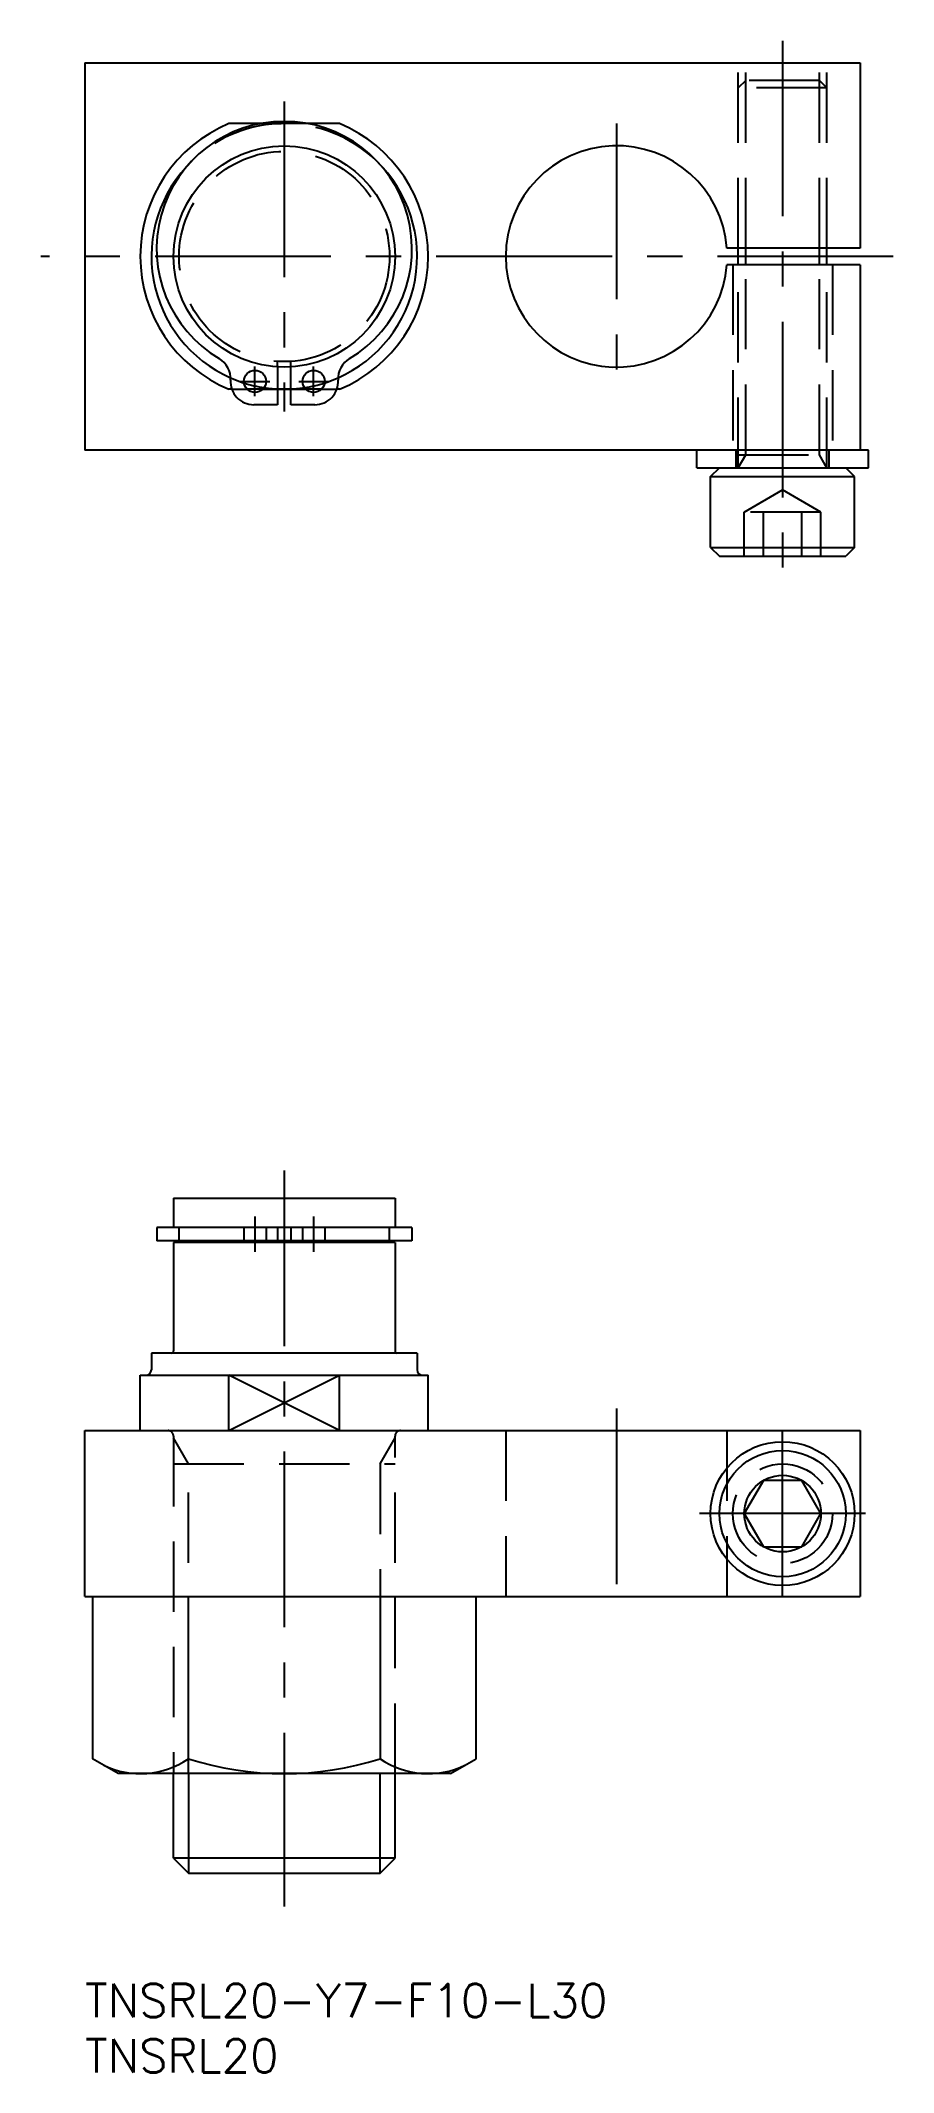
# Model space of a CAD drawing. Extents: x -4 to 73, y -8 to 176.
import ezdxf

# ---------------------------------------------------------------- set-up
doc = ezdxf.new("R2010")
doc.units = 0
doc.header["$LTSCALE"] = 0.5
doc.linetypes.add('CENTER', pattern=[50.8, 31.75, -6.35, 6.35, -6.35])
doc.linetypes.add('DASHED', pattern=[19.05, 12.7, -6.35])
for name, color, linetype in [('MSM_CENTER', 1, 'CENTER'), ('MSM_CONTINUOUS', 7, 'CONTINUOUS'), ('MSM_DASHED', 4, 'DASHED'), ('MSM_NARROW', 5, 'CONTINUOUS'), ('MSM_PART_NUMBER', 7, 'CONTINUOUS')]:
    doc.layers.add(name, color=color, linetype=linetype)
doc.styles.get("Standard").update_dxf_attribs({"font": 'txt.shx', "height": 3, "bigfont": 'bigfont.shx'})

# ---------------------------------------------------------------- blocks, each defined once
blk = doc.blocks.new('*U33')
at = {"layer": 'MSM_PART_NUMBER'}
blk.add_text('TNSRL20-Y7-F10-L30', height=3, dxfattribs=at).set_placement((0, -3))
blk = doc.blocks.new('*U34')
at = {"layer": 'MSM_PART_NUMBER'}
blk.add_text('TNSRL20', height=3, dxfattribs=at).set_placement((0, -8))

msp = doc.modelspace()

# ---------------------------------------------------------------- linework, layer by layer
at = {"layer": 'MSM_CENTER'}
for p, q in [((63, 175.62), (63, 127.02)), ((18, 170.12), (18, 142.12)), ((48, 168.12), (48, 144.12)), ((73, 156.12), (-4, 156.12)), ((15.35, 143.48), (15.35, 146.17)), ((20.65, 143.48), (20.65, 146.17)), ((14.01, 144.82), (16.69, 144.82)), ((19.31, 144.82), (21.99, 144.82)), ((18, 73.5), (18, 7)), ((15.35, 69.35), (15.35, 66.15)), ((20.65, 69.35), (20.65, 66.15)), ((48, 52), (48, 33)), ((63, 35), (63, 50)), ((70.5, 42.5), (55.5, 42.5))]:
    msp.add_line(p, q, dxfattribs=at)
at = {"layer": 'MSM_CONTINUOUS'}
for p, q in [((0, 173.62), (0, 138.62)), ((0, 173.62), (70, 173.62)), ((70, 173.62), (70, 156.87)), ((23, 168.12), (13, 168.12)), ((70, 156.87), (57.97, 156.87)), ((59, 155.37), (59, 156.87)), ((67, 155.37), (67, 156.87)), ((70, 155.37), (57.97, 155.37)), ((70, 155.37), (70, 138.62)), ((17.4, 146.14), (17.4, 142.72)), ((18.6, 142.72), (18.6, 146.14)), ((13.26, 144.12), (13, 144.12)), ((16.06, 144.12), (14.64, 144.12)), ((18.6, 144.12), (17.4, 144.12)), ((21.36, 144.12), (19.94, 144.12)), ((23, 144.12), (22.74, 144.12)), ((17.4, 142.72), (15.24, 142.72)), ((20.76, 142.72), (18.6, 142.72)), ((70.75, 138.62), (0, 138.62)), ((55.25, 137.02), (55.25, 138.62)), ((70.75, 137.02), (70.75, 138.62)), ((55.25, 137.02), (70.75, 137.02)), ((56.5, 136.22), (57.3, 137.02)), ((56.5, 129.82), (56.5, 136.22)), ((56.5, 136.22), (69.5, 136.22)), ((69.5, 136.22), (68.7, 137.02)), ((69.5, 129.82), (69.5, 136.22)), ((56.5, 129.82), (69.5, 129.82)), ((56.5, 129.82), (57.3, 129.02)), ((57.3, 129.02), (68.7, 129.02)), ((69.5, 129.82), (68.7, 129.02)), ((8, 71), (8, 68.35)), ((8, 71), (28, 71)), ((28, 71), (28, 68.35)), ((6.48, 68.35), (6.48, 67.15)), ((29.53, 68.35), (6.48, 68.35)), ((17.4, 68.35), (17.4, 67.15)), ((18.6, 68.35), (18.6, 67.15)), ((29.53, 68.35), (29.53, 67.15)), ((29.53, 67.15), (6.48, 67.15)), ((8, 67), (8, 57.2)), ((28, 67), (8, 67)), ((8.5, 67.15), (8.5, 67)), ((27.5, 67.15), (27.5, 67)), ((28, 67), (28, 57.2)), ((30, 57), (6, 57)), ((6, 57), (6, 55.5)), ((30, 57), (30, 55.5)), ((5, 55), (31, 55)), ((5, 50), (5, 55)), ((13, 50), (13, 55)), ((23, 50), (23, 55)), ((31, 50), (31, 55)), ((0, 35), (0, 50)), ((0, 50), (70, 50)), ((70, 50), (70, 35)), ((61.27, 45.5), (59.54, 42.5)), ((64.73, 45.5), (61.27, 45.5)), ((66.46, 42.5), (64.73, 45.5)), ((59.54, 42.5), (61.27, 39.5)), ((64.73, 39.5), (66.46, 42.5)), ((61.27, 39.5), (64.73, 39.5)), ((0, 35), (70, 35)), ((0.68, 35), (0.68, 20.34)), ((9.34, 20.34), (9.34, 35)), ((26.66, 35), (26.66, 20.34)), ((35.32, 20.34), (35.32, 35)), ((3, 19), (0.68, 20.34)), ((33, 19), (35.32, 20.34)), ((33, 19), (3, 19)), ((8, 11.35), (8, 19)), ((28, 11.35), (28, 19)), ((28, 11.35), (8, 11.35)), ((8, 11.35), (9.35, 10)), ((26.65, 10), (28, 11.35)), ((9.35, 10), (26.65, 10))]:
    msp.add_line(p, q, dxfattribs=at)
for centre, radius in [((18, 156.12), 10), ((15.35, 144.82), 1), ((20.65, 144.82), 1), ((63, 42.5), 6.5), ((63, 42.5), 5.7), ((63, 42.5), 3.46)]:
    msp.add_circle(centre, radius, dxfattribs=at)
for centre, radius, start, end in [((18, 156.12), 13, 112.6199, 247.3801), ((18, 156.8), 11.53, 300.6699, 239.3301), ((18, 156.12), 13, 292.6199, 67.3801), ((48, 156.12), 10, 4.3012, 355.6988), ((18, 156.12), 12, 134.1185, 246.1553), ((18, 156.12), 12, 293.8447, 45.8815), ((11.05, 145.08), 2.1, 356.5074, 59.3301), ((24.95, 145.08), 2.1, 120.6699, 183.4926), ((15.24, 144.82), 2.1, 176.5074, 270), ((18, 156.12), 12, 252.3374, 261.2664), ((18, 156.12), 12, 267.134, 272.866), ((18, 156.12), 12, 278.7336, 287.6626), ((20.76, 144.82), 2.1, 270, 3.4926), ((7.8, 57.2), 0.2, 270, 0), ((28.2, 57.2), 0.2, 180, 270), ((5.5, 55.5), 0.5, 270, 0), ((30.5, 55.5), 0.5, 180, 270), ((5.01, 26.67), 7.67, 244.3842, 304.3842), ((18, 47.66), 28.66, 252.412, 287.588), ((30.99, 26.67), 7.67, 235.6158, 295.6158)]:
    msp.add_arc(centre, radius, start, end, dxfattribs=at)
at = {"layer": 'MSM_DASHED'}
for p, q in [((59, 156.87), (59, 173.62)), ((59.68, 156.87), (59.68, 173.62)), ((66.32, 156.87), (66.32, 173.62)), ((67, 156.87), (67, 173.62)), ((59.68, 172.02), (59, 171.35)), ((67, 171.35), (59, 171.35)), ((66.32, 172.02), (59.68, 172.02)), ((66.32, 172.02), (67, 171.35)), ((66.32, 138.2), (66.32, 156.12)), ((58.5, 155.37), (58.5, 138.62)), ((59, 137.02), (59, 155.37)), ((59.68, 138.2), (59.68, 155.37)), ((67, 137.02), (67, 155.37)), ((67.5, 155.37), (67.5, 138.62)), ((17.4, 146.14), (17.4, 146.64)), ((18.6, 146.14), (18.6, 146.64)), ((13.26, 144.12), (14.64, 144.12)), ((16.06, 144.12), (17.4, 144.12)), ((18.6, 144.12), (19.94, 144.12)), ((21.36, 144.12), (22.74, 144.12)), ((58.8, 137.02), (58.8, 138.62)), ((59, 137.02), (59.68, 138.2)), ((59, 138.2), (67, 138.2)), ((67, 137.02), (66.32, 138.2)), ((67.2, 137.02), (67.2, 138.62)), ((59.54, 133.02), (63, 135.02)), ((66.46, 133.02), (63, 135.02)), ((59.54, 129.02), (59.54, 133.02)), ((66.46, 133.02), (59.54, 133.02)), ((61.27, 129.02), (61.27, 133.02)), ((64.73, 129.02), (64.73, 133.02)), ((66.46, 129.02), (66.46, 133.02)), ((8.5, 67.15), (8.5, 68.35)), ((14.35, 68.35), (14.35, 67.15)), ((16.35, 68.35), (16.35, 67.15)), ((19.65, 68.35), (19.65, 67.15)), ((21.65, 68.35), (21.65, 67.15)), ((27.5, 67.15), (27.5, 68.35)), ((38, 50), (38, 35)), ((57.97, 50), (57.97, 35)), ((8, 49.5), (8, 19)), ((9.35, 47), (8, 49.34)), ((26.65, 47), (28, 49.34)), ((28, 19), (28, 49.5)), ((8, 47), (28, 47)), ((9.35, 19), (9.35, 47)), ((26.65, 47), (26.65, 19))]:
    msp.add_line(p, q, dxfattribs=at)
for centre, radius in [((18, 156.12), 9.5), ((63, 42.5), 4.5)]:
    msp.add_circle(centre, radius, dxfattribs=at)
for centre, radius, start, end in [((18, 156.12), 12, 45.8815, 134.1185), ((18, 156.12), 12, 246.1553, 252.3374), ((18, 156.12), 12, 287.6626, 293.8447), ((18, 156.12), 12, 261.2664, 267.134), ((18, 156.12), 12, 272.866, 278.7336), ((7.5, 49.5), 0.5, 0, 90), ((28.5, 49.5), 0.5, 90, 180)]:
    msp.add_arc(centre, radius, start, end, dxfattribs=at)
at = {"layer": 'MSM_NARROW'}
for p, q in [((59.68, 155.37), (59.68, 156.87)), ((66.32, 155.37), (66.32, 156.87)), ((13, 50), (23, 55)), ((23, 50), (13, 55)), ((9.35, 19), (9.35, 10)), ((26.65, 10), (26.65, 19))]:
    msp.add_line(p, q, dxfattribs=at)

# ---------------------------------------------------------------- block references
at = {"layer": 'MSM_CONTINUOUS'}
for name in ['*U33', '*U34']:
    msp.add_blockref(name, (0, 0), dxfattribs=at)

doc.saveas('drawing.dxf')
